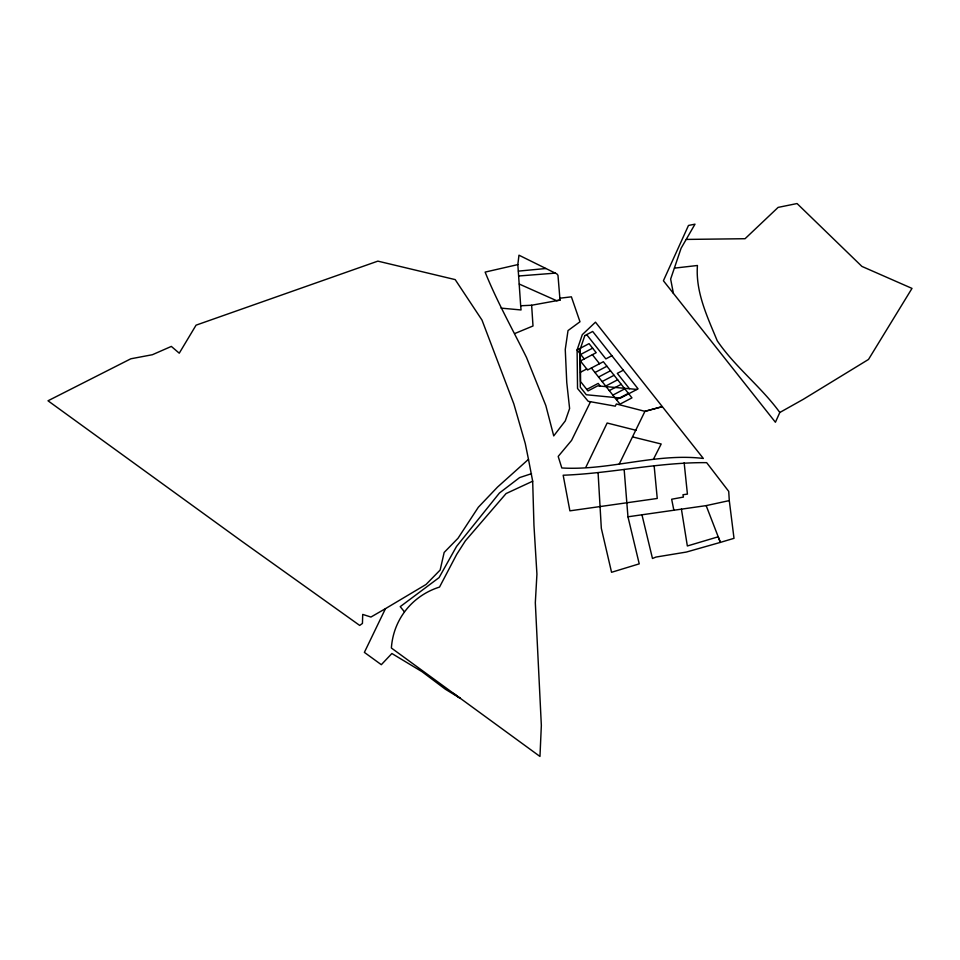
<?xml version="1.0" encoding="UTF-8"?>
<svg xmlns="http://www.w3.org/2000/svg" width="960" height="960" viewBox="0 0 960 960"><rect width="100%" height="100%" fill="white"/><g stroke="black" fill="none" stroke-linecap="round" stroke-linejoin="round"><path stroke-width="1.44" d="M517.836 264.6L518.964 255.192L556.872 273.912L557.976 275.292L560.016 300.084L531.636 305.244L520.68 305.76L517.836 264.6L485.124 272.1C496.98 301.548 512.556 329.232 526.524 357.504L545.832 405.564L553.728 435.9L565.284 420.912L569.604 408.504L566.76 382.512L565.26 349.44L568.02 330.576L579.984 321.756L571.392 296.832L559.908 298.212M673.404 293.424L670.644 279.072L681.096 248.244L694.992 224.172L688.476 225.456L663.408 280.752L775.416 422.256L779.82 412.476L803.268 399.324L868.512 359.436L912 288.396L861.912 266.412L797.052 203.544L778.116 207.396L745.056 238.716L686.316 239.424M385.476 608.64L370.932 617.04L362.712 614.412L362.448 623.436L359.688 625.416L241.752 541.224L48 400.788L130.836 358.788L152.4 354.72L171.336 346.416L179.256 353.196L196.068 325.164L377.856 261.132L455.196 279.612L481.992 320.076L513.828 403.884L525.252 443.46L528.48 459.324L497.532 487.068L478.344 507.228L458.016 538.26L444.156 552.444L440.148 570.036L426.024 584.484L385.476 608.64L364.38 652.38L381.324 664.692L391.884 653.508L422.052 671.712L445.38 689.232L460.38 698.412L453.528 693.384M619.128 464.292L644.94 411.336L662.328 406.644L644.94 411.336L616.356 403.98L615.264 406.164L588.216 401.316L577.536 388.488L577.104 349.932L582.288 334.668L595.476 322.176L703.332 458.46C655.728 452.772 609.456 470.796 561.804 467.964L558.192 456.432L571.572 440.4L590.532 401.736M585.852 467.268L607.152 423.012L636.156 430.332M653.376 459.36L661.188 444L632.988 437.016M532.68 481.212L506.076 493.56L465.396 540.804L456.684 554.412L439.536 587.064C412.2 595.68 393.3 619.464 391.38 648.012L539.964 756.456L541.344 725.412L535.32 602.736L536.928 574.152L533.952 525.3L532.68 481.212L528.48 459.324M580.68 354.444L592.62 348.168M580.428 360.972L596.196 352.68L589.044 343.644L577.104 349.932L584.256 358.968M580.488 372.24L586.74 368.952M611.88 355.728L605.856 358.896L586.656 334.632M594.984 372.516L606.924 366.24M598.56 377.04L610.5 370.752M586.776 389.412L598.188 383.412L600.336 386.124M623.328 370.188L617.304 373.356L629.436 388.692M602.136 381.552L614.076 375.276M605.712 386.076L617.652 379.788M609.288 390.588L621.228 384.312M612.864 395.112L624.804 388.824M616.428 399.624L628.38 393.348M514.92 333.48L533.004 325.98L531.636 305.244M531.528 473.676L519.6 477.588L499.428 493.02L456.54 546.432L439.08 577.608L400.224 606.648L404.388 611.796M624.156 469.452L627.96 516.792L706.164 505.62L729.288 500.592L728.724 491.388L706.656 462.66C658.524 462.168 611.208 473.472 563.172 475.224L569.892 510.84L657.252 498.468L654.156 465.924M560.016 300.084L556.632 300.696L519.3 284.076M674.52 268.128L697.44 265.488C695.436 292.068 707.328 316.752 717.216 340.752C735.096 367.056 761.064 386.664 779.82 412.476M518.436 271.116L545.916 268.512M518.712 275.988L555.288 273.132M501.06 308.124L521.052 309.96L520.68 305.76M636.984 389.424L597.648 385.872L587.988 390.948L580.596 381.612L580.224 349.08M592.38 354.696L599.532 363.732M591.408 368.004L620.004 404.148L631.956 397.86L603.348 361.716L587.58 370.008L580.356 360.888M706.164 505.62L720.372 542.388L734.004 538.332L729.288 500.592M641.952 514.788L652.476 558.48L655.968 557.064L686.4 552.048L720.372 542.388L718.212 536.796L687.348 545.976L681.42 509.148M627.96 516.792L639.228 563.856L611.556 572.292L601.32 528.288L598.092 472.836M673.86 510.228L671.664 499.236L683.424 497.076L682.956 494.748L687.42 494.1L684.156 462.792M584.808 335.604L579.888 350.064L580.308 387.156L586.308 394.74L620.568 398.064L638.088 388.848L592.68 331.464L584.808 335.604"/></g></svg>
